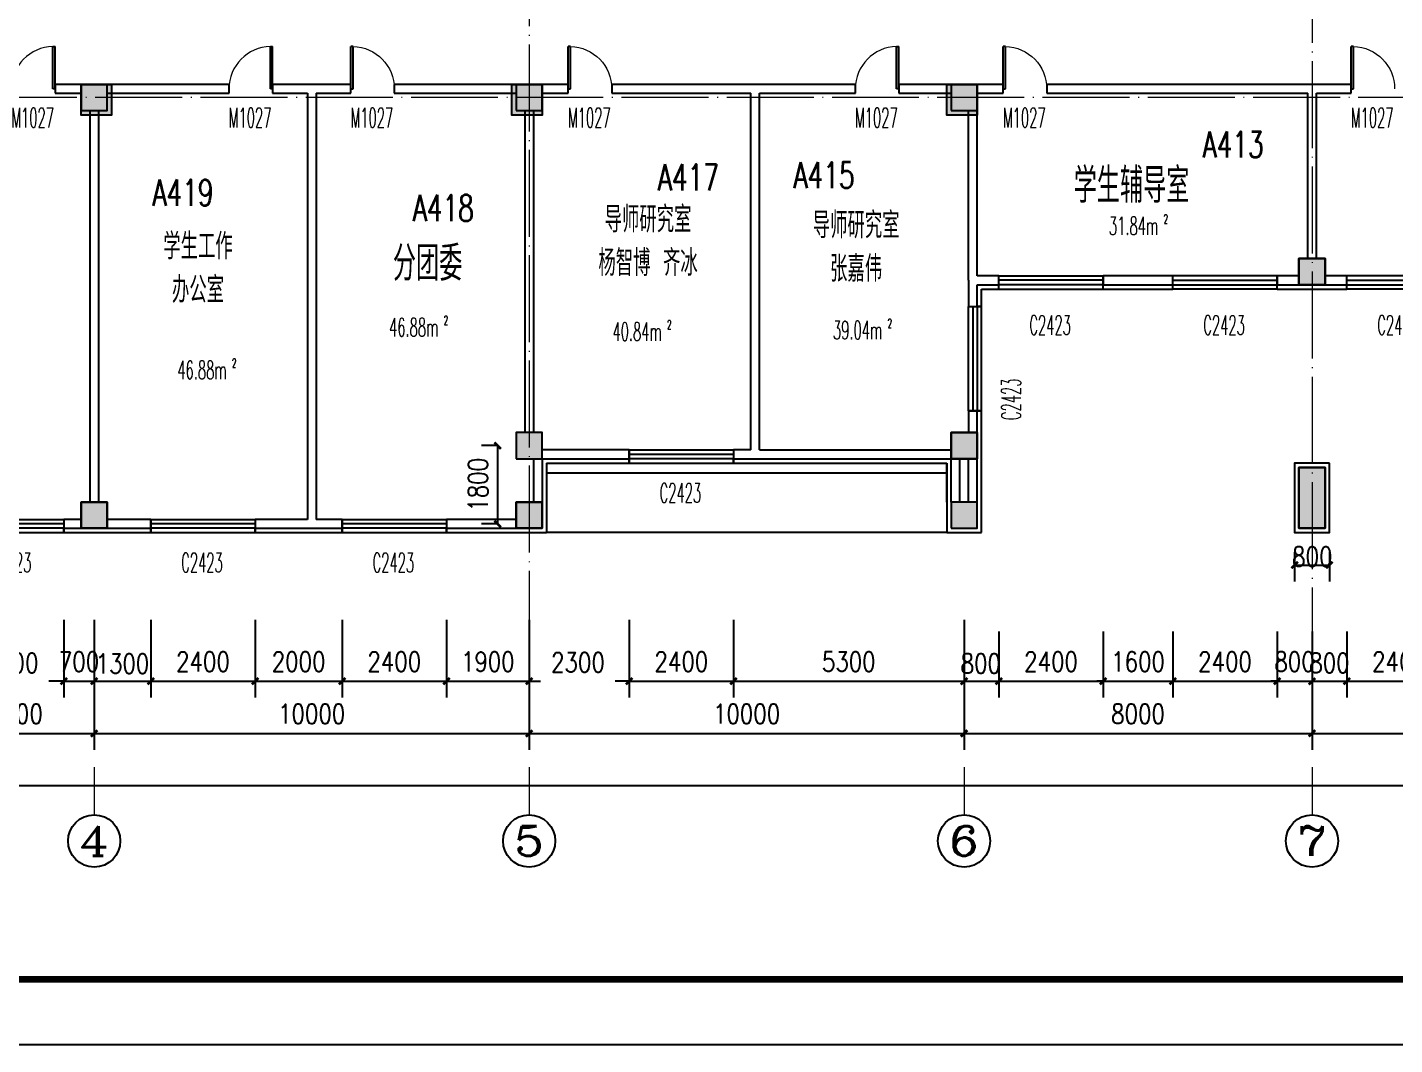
# Model space of a CAD drawing. Extents: x 1417642 to 3570900, y 124798 to 1191112.
# Drawn here: x 1455873 to 1487310, y 252448 to 275832 of the extents above; entities that cross this region are included whole.
import ezdxf
from ezdxf.enums import TextEntityAlignment as Align

# ---------------------------------------------------------------- set-up
doc = ezdxf.new("R2010")
doc.units = 0
doc.header["$LTSCALE"] = 1000
doc.header["$MEASUREMENT"] = 0
doc.linetypes.add('DOTE', pattern=[2.42, 2, -0.2, 0.02, -0.2])
doc.layers.get('0').update_dxf_attribs({"linetype": 'CONTINUOUS'})
doc.layers.get('Defpoints').update_dxf_attribs({"linetype": 'CONTINUOUS'})
for name, color, linetype in [('AXIS', 3, 'CONTINUOUS'), ('AXIS_TEXT', 7, 'CONTINUOUS'), ('colu', 2, 'CONTINUOUS'), ('COLUMN', 9, 'CONTINUOUS'), ('DOTE', 1, 'DOTE'), ('PUB_DIM', 3, 'CONTINUOUS'), ('PUB_HATCH', 8, 'CONTINUOUS'), ('PUB_TEXT', 40, 'CONTINUOUS'), ('PUB_TITLE', 4, 'CONTINUOUS'), ('SPACE', 7, 'CONTINUOUS'), ('SURFACE', 6, 'CONTINUOUS'), ('tiaozheng', 20, 'CONTINUOUS'), ('WALL', 4, 'CONTINUOUS'), ('WINDOW', 2, 'CONTINUOUS'), ('WINDOW_TEXT', 7, 'CONTINUOUS'), ('填充', 252, 'CONTINUOUS'), ('柱填充 @ 1', 8, 'CONTINUOUS'), ('立面造型', 40, 'CONTINUOUS')]:
    doc.layers.add(name, color=color, linetype=linetype)
doc.styles.add('_TCH_AXIS', font='COMPLEX', dxfattribs={"bigfont": 'GBCBIG'})
doc.styles.add('_TCH_SPACE', font='ROMANS', dxfattribs={"width": 0.7, "height": 5, "bigfont": 'Z'})
doc.styles.add('_TCH_WINDOW', font='ROMANS.shx', dxfattribs={"width": 0.7, "height": 400, "bigfont": 'Z.shx'})
doc.styles.add('DIM_FONT', font='SIMPLEX.shx', dxfattribs={"width": 0.8})
doc.styles.add('Z', font='ROMANS', dxfattribs={"width": 0.7, "bigfont": 'Z'})
doc.dimstyles.new('DIMN150', dxfattribs={"dimscale": 1.5, "dimtxt": 300, "dimasz": 100, "dimexe": 250, "dimexo": 300, "dimgap": 150, "dimtad": 1, "dimdec": 0, "dimzin": 0, "dimdsep": 46, "dimtxsty": 'DIM_FONT', "dimblk": 'ARCHTICK', "dimcen": 0.09, "dimdle": 1.5, "dimclrt": 7, "dimazin": 2, "dimtfac": 1, "dimtdec": 0, "dimtix": 1, "dimtmove": 2, "dimatfit": 3, "dimldrblk": 'ARCHTICK', "dimfxl": 1, "dimtolj": 1, "dimtzin": 0, "dimarcsym": 0})

# ---------------------------------------------------------------- blocks, each defined once
blk = doc.blocks.new('5873')
at = {"layer": '柱填充 @ 1', "ltscale": 1000}
for points in [[(1521228, 702485), (1521928, 702485), (1521928, 701785), (1521228, 701785)], [(1531128, 702485), (1531828, 702485), (1531828, 701785), (1531128, 701785)], [(1541128, 702485), (1541828, 702485), (1541828, 701785), (1541128, 701785)], [(1549228, 698485), (1549828, 698485), (1549828, 697885), (1549228, 697885)], [(1541228, 694485), (1541828, 694485), (1541828, 693885), (1541228, 693885)], [(1549228, 693685), (1549828, 693685), (1549828, 692285), (1549228, 692285)], [(1521228, 692885), (1521828, 692885), (1521828, 692285), (1521228, 692285)], [(1531228, 692885), (1531828, 692885), (1531828, 692285), (1531228, 692285)]]:
    blk.add_hatch(color=256, dxfattribs=at).paths.add_polyline_path(points)
at = {"layer": 'colu', "ltscale": 1000}
for points in [[(1521228, 702485), (1521928, 702485), (1521928, 701785), (1521228, 701785)], [(1531128, 702485), (1531828, 702485), (1531828, 701785), (1531128, 701785)], [(1541128, 702485), (1541828, 702485), (1541828, 701785), (1541128, 701785)], [(1549228, 698485), (1549828, 698485), (1549828, 697885), (1549228, 697885)], [(1541228, 694485), (1541828, 694485), (1541828, 693885), (1541228, 693885)], [(1549228, 693685), (1549828, 693685), (1549828, 692285), (1549228, 692285)], [(1521228, 692885), (1521828, 692885), (1521828, 692285), (1521228, 692285)], [(1531228, 692885), (1531828, 692885), (1531828, 692285), (1531228, 692285)]]:
    blk.add_lwpolyline(points, close=True, dxfattribs=at)
blk = doc.blocks.new('_ArchTick')
at = {"color": 0, "linetype": 'ByBlock', "const_width": 0.4}
blk.add_lwpolyline([(-0.5, -0.5), (0.5, 0.5)], dxfattribs=at)
blk = doc.blocks.new('*D999')
at = {"layer": 'Defpoints', "color": 0}
for p in [(1485010, 264217), (1485810, 264217), (1485810, 263473)]:
    blk.add_point(p, dxfattribs=at)
at = {"layer": 'PUB_DIM', "color": 0, "lineweight": -2}
for p, q in [((1485010, 263767), (1485010, 263098)), ((1485810, 263767), (1485810, 263098)), ((1485008, 263473), (1485813, 263473))]:
    blk.add_line(p, q, dxfattribs=at)
at = {"layer": 'PUB_DIM', "color": 0, "lineweight": -2, "xscale": 150, "yscale": 150, "zscale": 150, "rotation": 180}
blk.add_blockref('_ArchTick', (1485010, 263473), dxfattribs=at)
at = {"layer": 'PUB_DIM', "color": 0, "lineweight": -2, "xscale": 150, "yscale": 150, "zscale": 150}
blk.add_blockref('_ArchTick', (1485810, 263473), dxfattribs=at)
at = {"layer": 'PUB_DIM', "color": 7, "insert": (1485417, 263664), "char_height": 450, "attachment_point": 5, "style": 'DIM_FONT'}
blk.add_mtext('\\A1;800', dxfattribs=at)
blk = doc.blocks.new('*D1190')
at = {"layer": 'AXIS', "color": 0, "lineweight": -2}
for p, q in [((1439810, 260924), (1439810, 258027)), ((1588610, 260924), (1588610, 258027)), ((1439808, 258402), (1588613, 258402))]:
    blk.add_line(p, q, dxfattribs=at)
at = {"layer": 'Defpoints', "color": 0}
for p in [(1439810, 261374), (1588610, 261374), (1588610, 258402)]:
    blk.add_point(p, dxfattribs=at)
at = {"layer": 'AXIS', "color": 0, "lineweight": -2, "xscale": 150, "yscale": 150, "zscale": 150, "rotation": 180}
blk.add_blockref('_ArchTick', (1439810, 258402), dxfattribs=at)
at = {"layer": 'AXIS', "color": 0, "lineweight": -2, "xscale": 150, "yscale": 150, "zscale": 150}
blk.add_blockref('_ArchTick', (1588610, 258402), dxfattribs=at)
at = {"layer": 'AXIS', "color": 7, "insert": (1514210, 258852), "char_height": 450, "attachment_point": 5, "style": 'DIM_FONT'}
blk.add_mtext('\\A1;148800', dxfattribs=at)
blk = doc.blocks.new('*D1193')
at = {"layer": 'AXIS', "color": 0, "lineweight": -2}
for p, q in [((1453810, 261908), (1453810, 259227)), ((1457410, 261908), (1457410, 259227)), ((1453808, 259602), (1457413, 259602))]:
    blk.add_line(p, q, dxfattribs=at)
at = {"layer": 'Defpoints', "color": 0}
for p in [(1453810, 262358), (1457410, 262358), (1457410, 259602)]:
    blk.add_point(p, dxfattribs=at)
at = {"layer": 'AXIS', "color": 0, "lineweight": -2, "xscale": 150, "yscale": 150, "zscale": 150, "rotation": 180}
blk.add_blockref('_ArchTick', (1453810, 259602), dxfattribs=at)
at = {"layer": 'AXIS', "color": 0, "lineweight": -2, "xscale": 150, "yscale": 150, "zscale": 150}
blk.add_blockref('_ArchTick', (1457410, 259602), dxfattribs=at)
at = {"layer": 'AXIS', "color": 7, "insert": (1455610, 260052), "char_height": 450, "attachment_point": 5, "style": 'DIM_FONT'}
blk.add_mtext('\\A1;3600', dxfattribs=at)
blk = doc.blocks.new('*D1194')
at = {"layer": 'AXIS', "color": 0, "lineweight": -2}
for p, q in [((1457410, 261908), (1457410, 259227)), ((1467410, 261908), (1467410, 259227)), ((1457408, 259602), (1467413, 259602))]:
    blk.add_line(p, q, dxfattribs=at)
at = {"layer": 'Defpoints', "color": 0}
for p in [(1457410, 262358), (1467410, 262358), (1467410, 259602)]:
    blk.add_point(p, dxfattribs=at)
at = {"layer": 'AXIS', "color": 0, "lineweight": -2, "xscale": 150, "yscale": 150, "zscale": 150, "rotation": 180}
blk.add_blockref('_ArchTick', (1457410, 259602), dxfattribs=at)
at = {"layer": 'AXIS', "color": 0, "lineweight": -2, "xscale": 150, "yscale": 150, "zscale": 150}
blk.add_blockref('_ArchTick', (1467410, 259602), dxfattribs=at)
at = {"layer": 'AXIS', "color": 7, "insert": (1462410, 260052), "char_height": 450, "attachment_point": 5, "style": 'DIM_FONT'}
blk.add_mtext('\\A1;10000', dxfattribs=at)
blk = doc.blocks.new('*D1195')
at = {"layer": 'AXIS', "color": 0, "lineweight": -2}
for p, q in [((1467410, 261908), (1467410, 259227)), ((1477410, 261908), (1477410, 259227)), ((1467408, 259602), (1477413, 259602))]:
    blk.add_line(p, q, dxfattribs=at)
at = {"layer": 'Defpoints', "color": 0}
for p in [(1467410, 262358), (1477410, 262358), (1477410, 259602)]:
    blk.add_point(p, dxfattribs=at)
at = {"layer": 'AXIS', "color": 0, "lineweight": -2, "xscale": 150, "yscale": 150, "zscale": 150, "rotation": 180}
blk.add_blockref('_ArchTick', (1467410, 259602), dxfattribs=at)
at = {"layer": 'AXIS', "color": 0, "lineweight": -2, "xscale": 150, "yscale": 150, "zscale": 150}
blk.add_blockref('_ArchTick', (1477410, 259602), dxfattribs=at)
at = {"layer": 'AXIS', "color": 7, "insert": (1472410, 260052), "char_height": 450, "attachment_point": 5, "style": 'DIM_FONT'}
blk.add_mtext('\\A1;10000', dxfattribs=at)
blk = doc.blocks.new('*D1196')
at = {"layer": 'AXIS', "color": 0, "lineweight": -2}
for p, q in [((1477410, 261908), (1477410, 259227)), ((1485410, 261908), (1485410, 259227)), ((1477408, 259602), (1485413, 259602))]:
    blk.add_line(p, q, dxfattribs=at)
at = {"layer": 'Defpoints', "color": 0}
for p in [(1477410, 262358), (1485410, 262358), (1485410, 259602)]:
    blk.add_point(p, dxfattribs=at)
at = {"layer": 'AXIS', "color": 0, "lineweight": -2, "xscale": 150, "yscale": 150, "zscale": 150, "rotation": 180}
blk.add_blockref('_ArchTick', (1477410, 259602), dxfattribs=at)
at = {"layer": 'AXIS', "color": 0, "lineweight": -2, "xscale": 150, "yscale": 150, "zscale": 150}
blk.add_blockref('_ArchTick', (1485410, 259602), dxfattribs=at)
at = {"layer": 'AXIS', "color": 7, "insert": (1481410, 260052), "char_height": 450, "attachment_point": 5, "style": 'DIM_FONT'}
blk.add_mtext('\\A1;8000', dxfattribs=at)
blk = doc.blocks.new('*D1197')
at = {"layer": 'AXIS', "color": 0, "lineweight": -2}
for p, q in [((1485410, 261908), (1485410, 259227)), ((1493410, 261908), (1493410, 259227)), ((1485408, 259602), (1493413, 259602))]:
    blk.add_line(p, q, dxfattribs=at)
at = {"layer": 'Defpoints', "color": 0}
for p in [(1485410, 262358), (1493410, 262358), (1493410, 259602)]:
    blk.add_point(p, dxfattribs=at)
at = {"layer": 'AXIS', "color": 0, "lineweight": -2, "xscale": 150, "yscale": 150, "zscale": 150, "rotation": 180}
blk.add_blockref('_ArchTick', (1485410, 259602), dxfattribs=at)
at = {"layer": 'AXIS', "color": 0, "lineweight": -2, "xscale": 150, "yscale": 150, "zscale": 150}
blk.add_blockref('_ArchTick', (1493410, 259602), dxfattribs=at)
at = {"layer": 'AXIS', "color": 7, "insert": (1489410, 260052), "char_height": 450, "attachment_point": 5, "style": 'DIM_FONT'}
blk.add_mtext('\\A1;8000', dxfattribs=at)
blk = doc.blocks.new('*D1294')
at = {"layer": 'Defpoints', "color": 0}
for p in [(1477410, 262393), (1478210, 262393), (1478210, 260802)]:
    blk.add_point(p, dxfattribs=at)
at = {"layer": 'PUB_DIM', "color": 0, "lineweight": -2}
for p, q in [((1477410, 261943), (1477410, 260427)), ((1478210, 261943), (1478210, 260427)), ((1477408, 260802), (1478213, 260802))]:
    blk.add_line(p, q, dxfattribs=at)
at = {"layer": 'PUB_DIM', "color": 0, "lineweight": -2, "xscale": 150, "yscale": 150, "zscale": 150, "rotation": 180}
blk.add_blockref('_ArchTick', (1477410, 260802), dxfattribs=at)
at = {"layer": 'PUB_DIM', "color": 0, "lineweight": -2, "xscale": 150, "yscale": 150, "zscale": 150}
blk.add_blockref('_ArchTick', (1478210, 260802), dxfattribs=at)
at = {"layer": 'PUB_DIM', "color": 7, "insert": (1477794, 261209), "char_height": 450, "attachment_point": 5, "style": 'DIM_FONT'}
blk.add_mtext('\\A1;800', dxfattribs=at)
blk = doc.blocks.new('*D1295')
at = {"layer": 'Defpoints', "color": 0}
for p in [(1478210, 262393), (1480610, 262393), (1480610, 260802)]:
    blk.add_point(p, dxfattribs=at)
at = {"layer": 'PUB_DIM', "color": 0, "lineweight": -2}
for p, q in [((1478210, 261943), (1478210, 260427)), ((1480610, 261943), (1480610, 260427)), ((1478208, 260802), (1480613, 260802))]:
    blk.add_line(p, q, dxfattribs=at)
at = {"layer": 'PUB_DIM', "color": 0, "lineweight": -2, "xscale": 150, "yscale": 150, "zscale": 150, "rotation": 180}
blk.add_blockref('_ArchTick', (1478210, 260802), dxfattribs=at)
at = {"layer": 'PUB_DIM', "color": 0, "lineweight": -2, "xscale": 150, "yscale": 150, "zscale": 150}
blk.add_blockref('_ArchTick', (1480610, 260802), dxfattribs=at)
at = {"layer": 'PUB_DIM', "color": 7, "insert": (1479410, 261252), "char_height": 450, "attachment_point": 5, "style": 'DIM_FONT'}
blk.add_mtext('\\A1;2400', dxfattribs=at)
blk = doc.blocks.new('*D1296')
at = {"layer": 'Defpoints', "color": 0}
for p in [(1480610, 262393), (1482210, 262393), (1482210, 260802)]:
    blk.add_point(p, dxfattribs=at)
at = {"layer": 'PUB_DIM', "color": 0, "lineweight": -2}
for p, q in [((1480610, 261943), (1480610, 260427)), ((1482210, 261943), (1482210, 260427)), ((1480610, 260802), (1480460, 260802)), ((1480610, 260802), (1482210, 260802)), ((1482210, 260802), (1482360, 260802))]:
    blk.add_line(p, q, dxfattribs=at)
at = {"layer": 'PUB_DIM', "color": 0, "lineweight": -2, "xscale": 150, "yscale": 150, "zscale": 150}
blk.add_blockref('_ArchTick', (1480610, 260802), dxfattribs=at)
at = {"layer": 'PUB_DIM', "color": 0, "lineweight": -2, "xscale": 150, "yscale": 150, "zscale": 150, "rotation": 180}
blk.add_blockref('_ArchTick', (1482210, 260802), dxfattribs=at)
at = {"layer": 'PUB_DIM', "color": 7, "insert": (1481410, 261252), "char_height": 450, "attachment_point": 5, "style": 'DIM_FONT'}
blk.add_mtext('\\A1;1600', dxfattribs=at)
blk = doc.blocks.new('*D1297')
at = {"layer": 'Defpoints', "color": 0}
for p in [(1482210, 262393), (1484610, 262393), (1484610, 260802)]:
    blk.add_point(p, dxfattribs=at)
at = {"layer": 'PUB_DIM', "color": 0, "lineweight": -2}
for p, q in [((1482210, 261943), (1482210, 260427)), ((1484610, 261943), (1484610, 260427)), ((1482208, 260802), (1484613, 260802))]:
    blk.add_line(p, q, dxfattribs=at)
at = {"layer": 'PUB_DIM', "color": 0, "lineweight": -2, "xscale": 150, "yscale": 150, "zscale": 150, "rotation": 180}
blk.add_blockref('_ArchTick', (1482210, 260802), dxfattribs=at)
at = {"layer": 'PUB_DIM', "color": 0, "lineweight": -2, "xscale": 150, "yscale": 150, "zscale": 150}
blk.add_blockref('_ArchTick', (1484610, 260802), dxfattribs=at)
at = {"layer": 'PUB_DIM', "color": 7, "insert": (1483410, 261252), "char_height": 450, "attachment_point": 5, "style": 'DIM_FONT'}
blk.add_mtext('\\A1;2400', dxfattribs=at)
blk = doc.blocks.new('*D1298')
at = {"layer": 'Defpoints', "color": 0}
for p in [(1484610, 262393), (1485410, 262393), (1485410, 260802)]:
    blk.add_point(p, dxfattribs=at)
at = {"layer": 'PUB_DIM', "color": 0, "lineweight": -2}
for p, q in [((1484610, 261943), (1484610, 260427)), ((1485410, 261943), (1485410, 260427)), ((1484610, 260802), (1484460, 260802)), ((1484610, 260802), (1485410, 260802)), ((1485410, 260802), (1485560, 260802))]:
    blk.add_line(p, q, dxfattribs=at)
at = {"layer": 'PUB_DIM', "color": 0, "lineweight": -2, "xscale": 150, "yscale": 150, "zscale": 150}
blk.add_blockref('_ArchTick', (1484610, 260802), dxfattribs=at)
at = {"layer": 'PUB_DIM', "color": 0, "lineweight": -2, "xscale": 150, "yscale": 150, "zscale": 150, "rotation": 180}
blk.add_blockref('_ArchTick', (1485410, 260802), dxfattribs=at)
at = {"layer": 'PUB_DIM', "color": 7, "insert": (1485010, 261252), "char_height": 450, "attachment_point": 5, "style": 'DIM_FONT'}
blk.add_mtext('\\A1;800', dxfattribs=at)
blk = doc.blocks.new('*D1299')
at = {"layer": 'Defpoints', "color": 0}
for p in [(1485410, 262393), (1486210, 262393), (1486210, 260802)]:
    blk.add_point(p, dxfattribs=at)
at = {"layer": 'PUB_DIM', "color": 0, "lineweight": -2}
for p, q in [((1485410, 261943), (1485410, 260427)), ((1486210, 261943), (1486210, 260427)), ((1485408, 260802), (1486213, 260802))]:
    blk.add_line(p, q, dxfattribs=at)
at = {"layer": 'PUB_DIM', "color": 0, "lineweight": -2, "xscale": 150, "yscale": 150, "zscale": 150, "rotation": 180}
blk.add_blockref('_ArchTick', (1485410, 260802), dxfattribs=at)
at = {"layer": 'PUB_DIM', "color": 0, "lineweight": -2, "xscale": 150, "yscale": 150, "zscale": 150}
blk.add_blockref('_ArchTick', (1486210, 260802), dxfattribs=at)
at = {"layer": 'PUB_DIM', "color": 7, "insert": (1485810, 261223), "char_height": 450, "attachment_point": 5, "style": 'DIM_FONT'}
blk.add_mtext('\\A1;800', dxfattribs=at)
blk = doc.blocks.new('*D1300')
at = {"layer": 'Defpoints', "color": 0}
for p in [(1486210, 262393), (1488610, 262393), (1488610, 260802)]:
    blk.add_point(p, dxfattribs=at)
at = {"layer": 'PUB_DIM', "color": 0, "lineweight": -2}
for p, q in [((1486210, 261943), (1486210, 260427)), ((1488610, 261943), (1488610, 260427)), ((1486208, 260802), (1488613, 260802))]:
    blk.add_line(p, q, dxfattribs=at)
at = {"layer": 'PUB_DIM', "color": 0, "lineweight": -2, "xscale": 150, "yscale": 150, "zscale": 150, "rotation": 180}
blk.add_blockref('_ArchTick', (1486210, 260802), dxfattribs=at)
at = {"layer": 'PUB_DIM', "color": 0, "lineweight": -2, "xscale": 150, "yscale": 150, "zscale": 150}
blk.add_blockref('_ArchTick', (1488610, 260802), dxfattribs=at)
at = {"layer": 'PUB_DIM', "color": 7, "insert": (1487410, 261252), "char_height": 450, "attachment_point": 5, "style": 'DIM_FONT'}
blk.add_mtext('\\A1;2400', dxfattribs=at)
blk = doc.blocks.new('*D1428')
at = {"layer": 'Defpoints', "color": 0}
for p in [(1454310, 262662), (1456710, 262662), (1456710, 260802)]:
    blk.add_point(p, dxfattribs=at)
at = {"layer": 'PUB_DIM', "color": 0, "lineweight": -2}
for p, q in [((1454310, 262212), (1454310, 260427)), ((1456710, 262212), (1456710, 260427)), ((1454308, 260802), (1454651, 260802)), ((1456713, 260802), (1456370, 260802))]:
    blk.add_line(p, q, dxfattribs=at)
at = {"layer": 'PUB_DIM', "color": 0, "lineweight": -2, "xscale": 150, "yscale": 150, "zscale": 150, "rotation": 180}
blk.add_blockref('_ArchTick', (1454310, 260802), dxfattribs=at)
at = {"layer": 'PUB_DIM', "color": 0, "lineweight": -2, "xscale": 150, "yscale": 150, "zscale": 150}
blk.add_blockref('_ArchTick', (1456710, 260802), dxfattribs=at)
at = {"layer": 'PUB_DIM', "color": 7, "insert": (1455510, 261220), "char_height": 450, "attachment_point": 5, "style": 'DIM_FONT'}
blk.add_mtext('\\A1;2400', dxfattribs=at)
blk = doc.blocks.new('*D1429')
at = {"layer": 'Defpoints', "color": 0}
for p in [(1456710, 262662), (1457410, 262662), (1457410, 260802)]:
    blk.add_point(p, dxfattribs=at)
at = {"layer": 'PUB_DIM', "color": 0, "lineweight": -2}
for p, q in [((1456710, 262212), (1456710, 260427)), ((1457410, 262212), (1457410, 260427)), ((1456710, 260802), (1456560, 260802)), ((1456710, 260802), (1457410, 260802)), ((1457410, 260802), (1457560, 260802))]:
    blk.add_line(p, q, dxfattribs=at)
at = {"layer": 'PUB_DIM', "color": 0, "lineweight": -2, "xscale": 150, "yscale": 150, "zscale": 150}
blk.add_blockref('_ArchTick', (1456710, 260802), dxfattribs=at)
at = {"layer": 'PUB_DIM', "color": 0, "lineweight": -2, "xscale": 150, "yscale": 150, "zscale": 150, "rotation": 180}
blk.add_blockref('_ArchTick', (1457410, 260802), dxfattribs=at)
at = {"layer": 'PUB_DIM', "color": 7, "insert": (1457060, 261252), "char_height": 450, "attachment_point": 5, "style": 'DIM_FONT'}
blk.add_mtext('\\A1;700', dxfattribs=at)
blk = doc.blocks.new('*D1430')
at = {"layer": 'Defpoints', "color": 0}
for p in [(1457410, 262662), (1458710, 262662), (1458710, 260802)]:
    blk.add_point(p, dxfattribs=at)
at = {"layer": 'PUB_DIM', "color": 0, "lineweight": -2}
for p, q in [((1457410, 262212), (1457410, 260427)), ((1458710, 262212), (1458710, 260427)), ((1457408, 260802), (1458713, 260802))]:
    blk.add_line(p, q, dxfattribs=at)
at = {"layer": 'PUB_DIM', "color": 0, "lineweight": -2, "xscale": 150, "yscale": 150, "zscale": 150, "rotation": 180}
blk.add_blockref('_ArchTick', (1457410, 260802), dxfattribs=at)
at = {"layer": 'PUB_DIM', "color": 0, "lineweight": -2, "xscale": 150, "yscale": 150, "zscale": 150}
blk.add_blockref('_ArchTick', (1458710, 260802), dxfattribs=at)
at = {"layer": 'PUB_DIM', "color": 7, "insert": (1458060, 261206), "char_height": 450, "attachment_point": 5, "style": 'DIM_FONT'}
blk.add_mtext('\\A1;1300', dxfattribs=at)
blk = doc.blocks.new('*D1431')
at = {"layer": 'Defpoints', "color": 0}
for p in [(1458710, 262662), (1461110, 262662), (1461110, 260802)]:
    blk.add_point(p, dxfattribs=at)
at = {"layer": 'PUB_DIM', "color": 0, "lineweight": -2}
for p, q in [((1458710, 262212), (1458710, 260427)), ((1461110, 262212), (1461110, 260427)), ((1458708, 260802), (1461113, 260802))]:
    blk.add_line(p, q, dxfattribs=at)
at = {"layer": 'PUB_DIM', "color": 0, "lineweight": -2, "xscale": 150, "yscale": 150, "zscale": 150, "rotation": 180}
blk.add_blockref('_ArchTick', (1458710, 260802), dxfattribs=at)
at = {"layer": 'PUB_DIM', "color": 0, "lineweight": -2, "xscale": 150, "yscale": 150, "zscale": 150}
blk.add_blockref('_ArchTick', (1461110, 260802), dxfattribs=at)
at = {"layer": 'PUB_DIM', "color": 7, "insert": (1459910, 261252), "char_height": 450, "attachment_point": 5, "style": 'DIM_FONT'}
blk.add_mtext('\\A1;2400', dxfattribs=at)
blk = doc.blocks.new('*D1432')
at = {"layer": 'Defpoints', "color": 0}
for p in [(1461110, 262662), (1463110, 262662), (1463110, 260802)]:
    blk.add_point(p, dxfattribs=at)
at = {"layer": 'PUB_DIM', "color": 0, "lineweight": -2}
for p, q in [((1461110, 262212), (1461110, 260427)), ((1463110, 262212), (1463110, 260427)), ((1461108, 260802), (1463113, 260802))]:
    blk.add_line(p, q, dxfattribs=at)
at = {"layer": 'PUB_DIM', "color": 0, "lineweight": -2, "xscale": 150, "yscale": 150, "zscale": 150, "rotation": 180}
blk.add_blockref('_ArchTick', (1461110, 260802), dxfattribs=at)
at = {"layer": 'PUB_DIM', "color": 0, "lineweight": -2, "xscale": 150, "yscale": 150, "zscale": 150}
blk.add_blockref('_ArchTick', (1463110, 260802), dxfattribs=at)
at = {"layer": 'PUB_DIM', "color": 7, "insert": (1462110, 261252), "char_height": 450, "attachment_point": 5, "style": 'DIM_FONT'}
blk.add_mtext('\\A1;2000', dxfattribs=at)
blk = doc.blocks.new('*D1433')
at = {"layer": 'Defpoints', "color": 0}
for p in [(1463110, 262662), (1465510, 262662), (1465510, 260802)]:
    blk.add_point(p, dxfattribs=at)
at = {"layer": 'PUB_DIM', "color": 0, "lineweight": -2}
for p, q in [((1463110, 262212), (1463110, 260427)), ((1465510, 262212), (1465510, 260427)), ((1463108, 260802), (1465513, 260802))]:
    blk.add_line(p, q, dxfattribs=at)
at = {"layer": 'PUB_DIM', "color": 0, "lineweight": -2, "xscale": 150, "yscale": 150, "zscale": 150, "rotation": 180}
blk.add_blockref('_ArchTick', (1463110, 260802), dxfattribs=at)
at = {"layer": 'PUB_DIM', "color": 0, "lineweight": -2, "xscale": 150, "yscale": 150, "zscale": 150}
blk.add_blockref('_ArchTick', (1465510, 260802), dxfattribs=at)
at = {"layer": 'PUB_DIM', "color": 7, "insert": (1464310, 261252), "char_height": 450, "attachment_point": 5, "style": 'DIM_FONT'}
blk.add_mtext('\\A1;2400', dxfattribs=at)
blk = doc.blocks.new('*D1434')
at = {"layer": 'Defpoints', "color": 0}
for p in [(1465510, 262662), (1467410, 262662), (1467410, 260802)]:
    blk.add_point(p, dxfattribs=at)
at = {"layer": 'PUB_DIM', "color": 0, "lineweight": -2}
for p, q in [((1465510, 262212), (1465510, 260427)), ((1467410, 262212), (1467410, 260427)), ((1465508, 260802), (1467413, 260802))]:
    blk.add_line(p, q, dxfattribs=at)
at = {"layer": 'PUB_DIM', "color": 0, "lineweight": -2, "xscale": 150, "yscale": 150, "zscale": 150, "rotation": 180}
blk.add_blockref('_ArchTick', (1465510, 260802), dxfattribs=at)
at = {"layer": 'PUB_DIM', "color": 0, "lineweight": -2, "xscale": 150, "yscale": 150, "zscale": 150}
blk.add_blockref('_ArchTick', (1467410, 260802), dxfattribs=at)
at = {"layer": 'PUB_DIM', "color": 7, "insert": (1466460, 261252), "char_height": 450, "attachment_point": 5, "style": 'DIM_FONT'}
blk.add_mtext('\\A1;1900', dxfattribs=at)
blk = doc.blocks.new('*D1435')
at = {"layer": 'Defpoints', "color": 0}
for p in [(1467410, 262662), (1469710, 262662), (1469710, 260802)]:
    blk.add_point(p, dxfattribs=at)
at = {"layer": 'PUB_DIM', "color": 0, "lineweight": -2}
for p, q in [((1467410, 262212), (1467410, 260427)), ((1469710, 262212), (1469710, 260427)), ((1467408, 260802), (1467672, 260802)), ((1469713, 260802), (1469391, 260802))]:
    blk.add_line(p, q, dxfattribs=at)
at = {"layer": 'PUB_DIM', "color": 0, "lineweight": -2, "xscale": 150, "yscale": 150, "zscale": 150, "rotation": 180}
blk.add_blockref('_ArchTick', (1467410, 260802), dxfattribs=at)
at = {"layer": 'PUB_DIM', "color": 0, "lineweight": -2, "xscale": 150, "yscale": 150, "zscale": 150}
blk.add_blockref('_ArchTick', (1469710, 260802), dxfattribs=at)
at = {"layer": 'PUB_DIM', "color": 7, "insert": (1468532, 261234), "char_height": 450, "attachment_point": 5, "style": 'DIM_FONT'}
blk.add_mtext('\\A1;2300', dxfattribs=at)
blk = doc.blocks.new('*D1436')
at = {"layer": 'Defpoints', "color": 0}
for p in [(1469710, 262662), (1472110, 262662), (1472110, 260802)]:
    blk.add_point(p, dxfattribs=at)
at = {"layer": 'PUB_DIM', "color": 0, "lineweight": -2}
for p, q in [((1469710, 262212), (1469710, 260427)), ((1472110, 262212), (1472110, 260427)), ((1469708, 260802), (1472113, 260802))]:
    blk.add_line(p, q, dxfattribs=at)
at = {"layer": 'PUB_DIM', "color": 0, "lineweight": -2, "xscale": 150, "yscale": 150, "zscale": 150, "rotation": 180}
blk.add_blockref('_ArchTick', (1469710, 260802), dxfattribs=at)
at = {"layer": 'PUB_DIM', "color": 0, "lineweight": -2, "xscale": 150, "yscale": 150, "zscale": 150}
blk.add_blockref('_ArchTick', (1472110, 260802), dxfattribs=at)
at = {"layer": 'PUB_DIM', "color": 7, "insert": (1470910, 261252), "char_height": 450, "attachment_point": 5, "style": 'DIM_FONT'}
blk.add_mtext('\\A1;2400', dxfattribs=at)
blk = doc.blocks.new('*D1437')
at = {"layer": 'Defpoints', "color": 0}
for p in [(1472110, 262662), (1477410, 262662), (1477410, 260802)]:
    blk.add_point(p, dxfattribs=at)
at = {"layer": 'PUB_DIM', "color": 0, "lineweight": -2}
for p, q in [((1472110, 262212), (1472110, 260427)), ((1477410, 262212), (1477410, 260427)), ((1472108, 260802), (1477413, 260802))]:
    blk.add_line(p, q, dxfattribs=at)
at = {"layer": 'PUB_DIM', "color": 0, "lineweight": -2, "xscale": 150, "yscale": 150, "zscale": 150, "rotation": 180}
blk.add_blockref('_ArchTick', (1472110, 260802), dxfattribs=at)
at = {"layer": 'PUB_DIM', "color": 0, "lineweight": -2, "xscale": 150, "yscale": 150, "zscale": 150}
blk.add_blockref('_ArchTick', (1477410, 260802), dxfattribs=at)
at = {"layer": 'PUB_DIM', "color": 7, "insert": (1474760, 261252), "char_height": 450, "attachment_point": 5, "style": 'DIM_FONT'}
blk.add_mtext('\\A1;5300', dxfattribs=at)
blk = doc.blocks.new('*D1453')
at = {"layer": 'Defpoints', "color": 0}
for p in [(1466687, 266217), (1467110, 266217), (1467110, 264417)]:
    blk.add_point(p, dxfattribs=at)
at = {"layer": 'PUB_DIM', "color": 0, "lineweight": -2}
for p, q in [((1466660, 266217), (1466312, 266217)), ((1466687, 264415), (1466687, 266219)), ((1466660, 264417), (1466312, 264417))]:
    blk.add_line(p, q, dxfattribs=at)
at = {"layer": 'PUB_DIM', "color": 0, "lineweight": -2, "xscale": 150, "yscale": 150, "zscale": 150}
for p, rotation in [((1466687, 266217), 90), ((1466687, 264417), 270)]:
    blk.add_blockref('_ArchTick', p, dxfattribs=dict(at, rotation=rotation))
at = {"layer": 'PUB_DIM', "color": 7, "insert": (1466237, 265317), "char_height": 450, "attachment_point": 5, "rotation": 90, "style": 'DIM_FONT'}
blk.add_mtext('\\A1;1800', dxfattribs=at)
blk = doc.blocks.new('_FZH')
blk.add_lwpolyline([(-0.5, -0.5), (0.5, -0.5), (0.5, 0.5), (-0.5, 0.5)], close=True)
at = {"layer": 'PUB_HATCH'}
blk.add_solid([(-0.5, -0.5), (0.5, -0.5), (-0.5, 0.5), (0.5, 0.5)], dxfattribs=at)
blk = doc.blocks.new('$TCHSYS$WIN2D')
for p, q in [((-0.5, 0.5), (0.5, 0.5)), ((-0.5, 0.5), (-0.5, -0.5)), ((0.5, 0.5), (0.5, -0.5)), ((0.5, 0.167), (-0.5, 0.167)), ((0.5, -0.167), (-0.5, -0.167)), ((-0.5, -0.5), (0.5, -0.5))]:
    blk.add_line(p, q)
blk = doc.blocks.new('$DorLib2D$00000001')
for p, q in [((0.45, 0.975), (0.5, 0.975)), ((0.45, 0), (0.45, 0.975)), ((0.5, 0), (0.5, 0.975)), ((0.5, 0), (0.45, 0))]:
    blk.add_line(p, q)
at = {"lineweight": 13}
blk.add_arc((0.475, 0), 0.975, 91.4693, 180, dxfattribs=at)

msp = doc.modelspace()

# ---------------------------------------------------------------- linework, layer by layer
at = {"lineweight": 0}
msp.add_lwpolyline([(1477110.3, 266517), (1477710.3, 266517), (1477710.3, 265917), (1477110.3, 265917)], close=True, dxfattribs=at)
at = {"layer": 'AXIS', "lineweight": 0}
for p, q in [((1457410.3, 258827), (1457410.3, 257730.5)), ((1467410.3, 258827), (1467410.3, 257730.5)), ((1477410.3, 258827), (1477410.3, 257730.5)), ((1485410.3, 258827), (1485410.3, 257730.5))]:
    msp.add_line(p, q, dxfattribs=at)
at = {"layer": 'AXIS'}
for centre in [(1457410.3, 257130.5), (1467410.3, 257130.5), (1477410.3, 257130.5), (1485410.3, 257130.5)]:
    msp.add_circle(centre, 600, dxfattribs=at)
at = {"layer": 'DOTE', "lineweight": 0}
for points in [[(1467410.3, 369817), (1467410.3, 259645.1)], [(1485410.3, 294417), (1485410.3, 259645.1)], [(1597373.8, 274217), (1432083.9, 274217)]]:
    msp.add_lwpolyline(points, dxfattribs=at)
at = {"layer": 'PUB_TITLE'}
msp.add_lwpolyline([(1417642.3, 252448.4), (1618342.3, 252448.4), (1618342.3, 378598.4), (1417642.3, 378598.4)], close=True, dxfattribs=at)
at = {"layer": 'PUB_TITLE', "const_width": 150}
msp.add_lwpolyline([(1421392.3, 253948.4), (1616842.3, 253948.4), (1616842.3, 377098.4), (1421392.3, 377098.4)], close=True, dxfattribs=at)
at = {"layer": 'SURFACE'}
for p, q in [((1477810.3, 269417), (1477810.3, 269817)), ((1477810.3, 269817), (1478210.3, 269817)), ((1478210.3, 269817), (1478210.3, 269917)), ((1480610.3, 269817), (1480610.3, 269917)), ((1480610.3, 269817), (1482210.3, 269817)), ((1482210.3, 269817), (1482210.3, 269917)), ((1484610.3, 269817), (1484610.3, 269917)), ((1484610.3, 269817), (1485410.3, 269817)), ((1485410.3, 269817), (1486210.3, 269817)), ((1486210.3, 269817), (1486210.3, 269917)), ((1477810.3, 269417), (1477710.3, 269417)), ((1477810.3, 267017), (1477710.3, 267017)), ((1477810.3, 266017), (1477810.3, 267017)), ((1477810.3, 264917), (1477810.3, 266017)), ((1467810.3, 265817), (1469710.3, 265817)), ((1467810.3, 265817), (1467810.3, 264217)), ((1469710.3, 265817), (1469710.3, 265917)), ((1472110.3, 265817), (1472110.3, 265917)), ((1472110.3, 265817), (1472610.3, 265817)), ((1472610.3, 265817), (1477010.3, 265817)), ((1477010.3, 265817), (1477010.3, 264217)), ((1477010.3, 264917), (1477010.3, 265817)), ((1477810.3, 264217), (1477810.3, 265817)), ((1456710.3, 264217), (1456710.3, 264317)), ((1456710.3, 264217), (1457410.3, 264217)), ((1457410.3, 264217), (1458710.3, 264217)), ((1458710.3, 264217), (1458710.3, 264317)), ((1461110.3, 264217), (1461110.3, 264317)), ((1461110.3, 264217), (1462410.3, 264217)), ((1462410.3, 264217), (1463110.3, 264217)), ((1463110.3, 264217), (1463110.3, 264317)), ((1465510.3, 264217), (1465510.3, 264317)), ((1465510.3, 264217), (1467810.3, 264217)), ((1477010.3, 264217), (1477810.3, 264217))]:
    msp.add_line(p, q, dxfattribs=at)
at = {"layer": 'WALL'}
for p, q in [((1457110.3, 274517), (1456510.1, 274517)), ((1456510.1, 274517), (1456510.1, 274317)), ((1460510.1, 274517), (1457710.3, 274517)), ((1460510.1, 274317), (1460510.1, 274517)), ((1462410.3, 274517), (1461510.1, 274517)), ((1461510.1, 274517), (1461510.1, 274317)), ((1463310.5, 274517), (1462410.3, 274517)), ((1463310.5, 274317), (1463310.5, 274517)), ((1467110.3, 274517), (1464310.5, 274517)), ((1464310.5, 274517), (1464310.5, 274317)), ((1468310.5, 274517), (1467710.3, 274517)), ((1468310.5, 274317), (1468310.5, 274517)), ((1472610.3, 274517), (1469310.5, 274517)), ((1469310.5, 274517), (1469310.5, 274317)), ((1474910.1, 274517), (1472610.3, 274517)), ((1474910.1, 274317), (1474910.1, 274517)), ((1477110.3, 274517), (1475910.1, 274517)), ((1475910.1, 274517), (1475910.1, 274317)), ((1478310.5, 274517), (1477710.3, 274517)), ((1478310.5, 274317), (1478310.5, 274517)), ((1485410.3, 274517), (1479310.5, 274517)), ((1479310.5, 274517), (1479310.5, 274317)), ((1486310.5, 274517), (1485410.3, 274517)), ((1486310.5, 274317), (1486310.5, 274517)), ((1456510.1, 274317), (1457110.3, 274317)), ((1457710.3, 274317), (1460510.1, 274317)), ((1461510.1, 274317), (1462310.3, 274317)), ((1462310.3, 274317), (1462310.3, 264517)), ((1462510.3, 274317), (1462510.3, 264517)), ((1462510.3, 274317), (1463310.5, 274317)), ((1464310.5, 274317), (1467110.3, 274317)), ((1467710.3, 274317), (1468310.5, 274317)), ((1469310.5, 274317), (1472510.3, 274317)), ((1472510.3, 266117), (1472510.3, 274317)), ((1472710.3, 274317), (1474910.1, 274317)), ((1472710.3, 266117), (1472710.3, 274317)), ((1475910.1, 274317), (1477110.3, 274317)), ((1477710.3, 274317), (1478310.5, 274317)), ((1479310.5, 274317), (1485310.3, 274317)), ((1485310.3, 270517), (1485310.3, 274317)), ((1485510.3, 270517), (1485510.3, 274317)), ((1485510.3, 274317), (1486310.5, 274317)), ((1457310.3, 273917), (1457310.3, 270117)), ((1457510.3, 273917), (1457510.3, 270117)), ((1467310.3, 273917), (1467310.3, 266517)), ((1467510.3, 273917), (1467510.3, 266517)), ((1477510.3, 270017), (1477510.3, 273917)), ((1477710.3, 270117), (1477710.3, 273917)), ((1457310.3, 270117), (1457310.3, 264917)), ((1457510.3, 270117), (1457510.3, 264917)), ((1478210.3, 270117), (1477710.3, 270117)), ((1478210.3, 269917), (1478210.3, 270117)), ((1482210.3, 270117), (1480610.3, 270117)), ((1480610.3, 270117), (1480610.3, 269917)), ((1482210.3, 269917), (1482210.3, 270117)), ((1485110.3, 270117), (1484610.3, 270117)), ((1484610.3, 270117), (1484610.3, 269917)), ((1486210.3, 270117), (1485710.3, 270117)), ((1486210.3, 269917), (1486210.3, 270117)), ((1477510.3, 270017), (1477510.3, 269417)), ((1477710.3, 269417), (1477710.3, 269917)), ((1477710.3, 269917), (1478210.3, 269917)), ((1480610.3, 269917), (1482210.3, 269917)), ((1484610.3, 269917), (1485110.3, 269917)), ((1485710.3, 269917), (1486210.3, 269917)), ((1477510.3, 269417), (1477710.3, 269417)), ((1477710.3, 267017), (1477510.3, 267017)), ((1477510.3, 267017), (1477510.3, 266517)), ((1477710.3, 266517), (1477710.3, 267017)), ((1469710.3, 266117), (1467710.3, 266117)), ((1469710.3, 265917), (1469710.3, 266117)), ((1472510.3, 266117), (1472110.3, 266117)), ((1472110.3, 266117), (1472110.3, 265917)), ((1472710.3, 266117), (1477110.3, 266117)), ((1467510.3, 265917), (1467510.3, 264917)), ((1467710.3, 265917), (1469710.3, 265917)), ((1467710.3, 265917), (1467710.3, 264917)), ((1472110.3, 265917), (1472610.3, 265917)), ((1472610.3, 265917), (1477110.3, 265917)), ((1477110.3, 264917), (1477110.3, 265917)), ((1477310.3, 264917), (1477310.3, 265917)), ((1477510.3, 264917), (1477510.3, 265917)), ((1477710.3, 264917), (1477710.3, 265917)), ((1457110.3, 264517), (1456710.3, 264517)), ((1456710.3, 264517), (1456710.3, 264317)), ((1458710.3, 264517), (1457710.3, 264517)), ((1458710.3, 264317), (1458710.3, 264517)), ((1462310.3, 264517), (1461110.3, 264517)), ((1461110.3, 264517), (1461110.3, 264317)), ((1463110.3, 264517), (1462510.3, 264517)), ((1463110.3, 264317), (1463110.3, 264517)), ((1467110.3, 264517), (1465510.3, 264517)), ((1465510.3, 264517), (1465510.3, 264317)), ((1456710.3, 264317), (1457110.3, 264317)), ((1457710.3, 264317), (1458710.3, 264317)), ((1461110.3, 264317), (1462410.3, 264317)), ((1462410.3, 264317), (1463110.3, 264317)), ((1465510.3, 264317), (1467110.3, 264317))]:
    msp.add_line(p, q, dxfattribs=at)
at = {"layer": '立面造型'}
for p, q in [((1477010.3, 265582.4), (1467810.3, 265582.4)), ((1477010.3, 264217), (1467810.3, 264217))]:
    msp.add_line(p, q, dxfattribs=at)
msp.add_lwpolyline([(1485810.3, 265817), (1485010.3, 265817), (1485010.3, 264217), (1485810.3, 264217)], close=True, dxfattribs=at)

# ---------------------------------------------------------------- block references
at = {"layer": 'COLUMN', "lineweight": 0, "xscale": 600}
for p, yscale, zscale in [((1457410.3, 274217), 600, 600), ((1467410.3, 274217), 600, 600), ((1477410.3, 274217), 600, 600), ((1485410.3, 270217), 600, 600), ((1467410.3, 266217), 600, 600), ((1477410.3, 266217), 600, 600), ((1485410.3, 265017), 1400, 1400), ((1457410.3, 264617), 600, 600), ((1467410.3, 264617), 600, 600), ((1477410.3, 264617), 600, 600)]:
    msp.add_blockref('_FZH', p, dxfattribs=dict(at, yscale=yscale, zscale=zscale))
at = {"layer": 'tiaozheng'}
msp.add_blockref('5873', (-64117.3, -427968.4), dxfattribs=at)
at = {"layer": 'WINDOW', "lineweight": 0}
ref = msp.add_blockref('$DorLib2D$00000001', (1456010.1, 274417), dxfattribs=dict(at, xscale=1000, yscale=1000, zscale=1000))
ref.add_attrib('A', 'M1027', (1455500.9, 273532.2), dxfattribs={"layer": 'WINDOW_TEXT', "lineweight": 0, "height": 446.25, "style": '_TCH_WINDOW', "width": 0.494118})
ref = msp.add_blockref('$DorLib2D$00000001', (1461010.1, 274417), dxfattribs=dict(at, xscale=1000, yscale=1000, zscale=1000))
ref.add_attrib('A', 'M1027', (1460500.9, 273532.2), dxfattribs={"layer": 'WINDOW_TEXT', "lineweight": 0, "height": 446.25, "style": '_TCH_WINDOW', "width": 0.494118})
ref = msp.add_blockref('$DorLib2D$00000001', (1463810.5, 274417), dxfattribs=dict(at, xscale=-1000, yscale=1000, zscale=-1000))
ref.add_attrib('A', 'M1027', (1463301.2, 273532.2), dxfattribs={"layer": 'WINDOW_TEXT', "lineweight": 0, "height": 446.25, "style": '_TCH_WINDOW', "width": 0.494118})
ref = msp.add_blockref('$DorLib2D$00000001', (1468810.5, 274417), dxfattribs=dict(at, xscale=-1000, yscale=1000, zscale=-1000))
ref.add_attrib('A', 'M1027', (1468301.2, 273532.2), dxfattribs={"layer": 'WINDOW_TEXT', "lineweight": 0, "height": 446.25, "style": '_TCH_WINDOW', "width": 0.494118})
ref = msp.add_blockref('$DorLib2D$00000001', (1475410.1, 274417), dxfattribs=dict(at, xscale=1000, yscale=1000, zscale=1000))
ref.add_attrib('A', 'M1027', (1474900.9, 273532.2), dxfattribs={"layer": 'WINDOW_TEXT', "lineweight": 0, "height": 446.25, "style": '_TCH_WINDOW', "width": 0.494118})
ref = msp.add_blockref('$DorLib2D$00000001', (1478810.5, 274417), dxfattribs=dict(at, xscale=-1000, yscale=1000, zscale=-1000))
ref.add_attrib('A', 'M1027', (1478301.2, 273532.2), dxfattribs={"layer": 'WINDOW_TEXT', "lineweight": 0, "height": 446.25, "style": '_TCH_WINDOW', "width": 0.494118})
ref = msp.add_blockref('$DorLib2D$00000001', (1486810.5, 274417), dxfattribs=dict(at, xscale=-1000, yscale=1000, zscale=-1000))
ref.add_attrib('A', 'M1027', (1486301.2, 273532.2), dxfattribs={"layer": 'WINDOW_TEXT', "lineweight": 0, "height": 446.25, "style": '_TCH_WINDOW', "width": 0.494118})
at = {"layer": 'WINDOW', "color": 2}
ref = msp.add_blockref('$TCHSYS$WIN2D', (1479410.3, 269967), dxfattribs=dict(at, xscale=2400, yscale=-300, zscale=2400))
ref.add_attrib('A', 'C2423', (1478911.5, 268764.3), dxfattribs={"layer": 'WINDOW_TEXT', "color": 2, "height": 446.25, "style": '_TCH_WINDOW', "width": 0.494118})
ref = msp.add_blockref('$TCHSYS$WIN2D', (1483410.3, 269967), dxfattribs=dict(at, xscale=-2400, yscale=-300, zscale=-2400))
ref.add_attrib('A', 'C2423', (1482911.5, 268764.3), dxfattribs={"layer": 'WINDOW_TEXT', "color": 2, "height": 446.25, "style": '_TCH_WINDOW', "width": 0.494118})
ref = msp.add_blockref('$TCHSYS$WIN2D', (1487410.3, 269967), dxfattribs=dict(at, xscale=-2400, yscale=-300, zscale=-2400))
ref.add_attrib('A', 'C2423', (1486911.5, 268764.3), dxfattribs={"layer": 'WINDOW_TEXT', "color": 2, "height": 446.25, "style": '_TCH_WINDOW', "width": 0.494118})
ref = msp.add_blockref('$TCHSYS$WIN2D', (1477660.3, 268217), dxfattribs=dict(at, xscale=2400, yscale=300, zscale=2400, rotation=90))
ref.add_attrib('A', 'C2423', (1478713.2, 266804.7), dxfattribs={"layer": 'WINDOW_TEXT', "color": 2, "height": 446.25, "rotation": 90, "style": '_TCH_WINDOW', "width": 0.494118})
ref = msp.add_blockref('$TCHSYS$WIN2D', (1470910.3, 265967), dxfattribs=dict(at, xscale=2400, yscale=300, zscale=2400))
ref.add_attrib('A', 'C2423', (1470411.5, 264906.4), dxfattribs={"layer": 'WINDOW_TEXT', "color": 2, "height": 446.25, "style": '_TCH_WINDOW', "width": 0.494118})
ref = msp.add_blockref('$TCHSYS$WIN2D', (1455510.3, 264367), dxfattribs=dict(at, xscale=2400, yscale=300, zscale=2400))
ref.add_attrib('A', 'C2423', (1455011.5, 263306.4), dxfattribs={"layer": 'WINDOW_TEXT', "color": 2, "height": 446.25, "style": '_TCH_WINDOW', "width": 0.494118})
ref = msp.add_blockref('$TCHSYS$WIN2D', (1459910.3, 264367), dxfattribs=dict(at, xscale=2400, yscale=300, zscale=2400))
ref.add_attrib('A', 'C2423', (1459411.5, 263306.4), dxfattribs={"layer": 'WINDOW_TEXT', "color": 2, "height": 446.25, "style": '_TCH_WINDOW', "width": 0.494118})
ref = msp.add_blockref('$TCHSYS$WIN2D', (1464310.3, 264367), dxfattribs=dict(at, xscale=2400, yscale=300, zscale=2400))
ref.add_attrib('A', 'C2423', (1463811.5, 263306.4), dxfattribs={"layer": 'WINDOW_TEXT', "color": 2, "height": 446.25, "style": '_TCH_WINDOW', "width": 0.494118})

# ---------------------------------------------------------------- texts
at = {"layer": 'AXIS_TEXT', "style": '_TCH_AXIS'}
for s, width, p, p2 in [('4', 1.3125, (1457070.9, 256791), (1457749.7, 256791)), ('5', 1.5, (1467070.9, 256791), (1467749.7, 256791)), ('6', 1.5, (1477070.9, 256791), (1477749.7, 256791)), ('7', 1.5, (1485070.9, 256791), (1485749.7, 256791))]:
    msp.add_text(s, height=678.8, dxfattribs=dict(at, width=width)).set_placement(p, p2, align=Align.FIT)
at = {"layer": 'PUB_TEXT', "color": 1, "lineweight": 60, "style": 'Z', "width": 0.7}
for s, p in [('A413', (1482894.7, 272837.7)), ('A417', (1470368.8, 272083.6)), ('A415', (1473487.7, 272133.9)), ('A419', (1458748.4, 271731.7)), ('A418', (1464734.6, 271379.8))]:
    msp.add_text(s, height=600, dxfattribs=at).set_placement(p)
at = {"layer": 'SPACE', "style": '_TCH_SPACE', "width": 0.525}
for s, height, p in [('31.84m', 420, (1480740.9, 271060)), ('2', 210, (1482000.9, 271322.5)), ('46.88m', 420, (1464189.6, 268729.3)), ('2', 210, (1465449.6, 268991.8)), ('2', 210, (1475655.6, 268924.7)), ('40.84m', 420, (1469326.2, 268628.6)), ('2', 210, (1470586.2, 268891.1)), ('39.04m', 420, (1474395.6, 268662.2)), ('46.88m', 420, (1459321.6, 267747)), ('2', 210, (1460581.6, 268009.5))]:
    msp.add_text(s, height=height, dxfattribs=at).set_placement(p)
at = {"layer": '填充', "style": '_TCH_WINDOW'}
for s, insert, char_height, width, attachment_point in [('{\\C2;学生辅导室}', (1479930.7, 272596.8), 800, 3557.557, 1), ('{\\C2;导师研究室\\P杨智博 齐冰}', (1470144.3, 271718), 600, 3557.557, 2), ('{\\C2;导师研究室\\P张嘉伟}', (1474928.8, 271583.8), 600, 3557.557, 2), ('{\\C2;学生工作办公室}', (1459796.7, 271099.8), 600, 1952.646, 2), ('{\\C2;分团委}', (1464277.1, 270805.8), 800, 3557.557, 1)]:
    msp.add_mtext(s, dxfattribs=dict(at, insert=insert, char_height=char_height, width=width, attachment_point=attachment_point))

# ---------------------------------------------------------------- dimensions: what is measured, and where the dimension line sits
at = {"layer": 'AXIS'}
for p1, p2, distance, picture, middle in [((1453810.3, 262358.1), (1457410.3, 262358.1), -2756.1, '*D1193', (1455610.3, 260052)), ((1457410.3, 262358.1), (1467410.3, 262358.1), -2756.1, '*D1194', (1462410.3, 260052)), ((1467410.3, 262358.1), (1477410.3, 262358.1), -2756.1, '*D1195', (1472410.3, 260052)), ((1477410.3, 262358.1), (1485410.3, 262358.1), -2756.1, '*D1196', (1481410.3, 260052)), ((1485410.3, 262358.1), (1493410.3, 262358.1), -2756.1, '*D1197', (1489410.3, 260052)), ((1439810.3, 261374.2), (1588610.3, 261374.2), -2972.2, '*D1190', (1514210.3, 258852))]:
    dim = msp.add_aligned_dim(p1=p1, p2=p2, distance=distance, dimstyle='DIMN150', dxfattribs=at)
    dim.commit()
    dim.dimension.update_dxf_attribs({"geometry": picture, "text_midpoint": middle})
at = {"layer": 'PUB_DIM'}
for p1, p2, distance, picture, middle in [((1467110.3, 264417), (1467110.3, 266217), 423.1, '*D1453', (1466237.2, 265317)), ((1456710.3, 262661.8), (1457410.3, 262661.8), -1859.8, '*D1429', (1457060.3, 261252)), ((1458710.3, 262661.8), (1461110.3, 262661.8), -1859.8, '*D1431', (1459910.3, 261252)), ((1461110.3, 262661.8), (1463110.3, 262661.8), -1859.8, '*D1432', (1462110.3, 261252)), ((1463110.3, 262661.8), (1465510.3, 262661.8), -1859.8, '*D1433', (1464310.3, 261252)), ((1465510.3, 262661.8), (1467410.3, 262661.8), -1859.8, '*D1434', (1466460.3, 261252)), ((1469710.3, 262661.8), (1472110.3, 262661.8), -1859.8, '*D1436', (1470910.3, 261252)), ((1472110.3, 262661.8), (1477410.3, 262661.8), -1859.8, '*D1437', (1474760.3, 261252)), ((1478210.3, 262393.3), (1480610.3, 262393.3), -1591.3, '*D1295', (1479410.3, 261252)), ((1480610.3, 262393.3), (1482210.3, 262393.3), -1591.3, '*D1296', (1481410.3, 261252)), ((1482210.3, 262393.3), (1484610.3, 262393.3), -1591.3, '*D1297', (1483410.3, 261252)), ((1484610.3, 262393.3), (1485410.3, 262393.3), -1591.3, '*D1298', (1485010.3, 261252)), ((1486210.3, 262393.3), (1488610.3, 262393.3), -1591.3, '*D1300', (1487410.3, 261252))]:
    dim = msp.add_aligned_dim(p1=p1, p2=p2, distance=distance, dimstyle='DIMN150', dxfattribs=at)
    dim.commit()
    dim.dimension.update_dxf_attribs({"geometry": picture, "text_midpoint": middle})
for base, p1, p2, angle, picture, middle in [((1485810.3, 263472.5), (1485010.3, 264217), (1485810.3, 264217), 0, '*D999', (1485416.9, 263663.7)), ((1456710.3, 260802), (1454310.3, 262661.8), (1456710.3, 262661.8), 0, '*D1428', (1455510.3, 261220.2)), ((1458710.3, 260802), (1457410.3, 262661.8), (1458710.3, 262661.8), 0, '*D1430', (1458060.3, 261205.8)), ((1469710.3, 260802), (1467410.3, 262661.8), (1469710.3, 262661.8), 0, '*D1435', (1468531.6, 261233.6)), ((1478210.3, 260802), (1477410.3, 262393.3), (1478210.3, 262393.3), 360, '*D1294', (1477794.2, 261208.7)), ((1486210.3, 260802), (1485410.3, 262393.3), (1486210.3, 262393.3), 360, '*D1299', (1485810.3, 261222.8))]:
    dim = msp.add_linear_dim(base=base, p1=p1, p2=p2, angle=angle, dimstyle='DIMN150', dxfattribs=at)
    dim.commit()
    dim.dimension.update_dxf_attribs({"geometry": picture, "text_midpoint": middle, "dimtype": 129})

doc.saveas('drawing.dxf')
